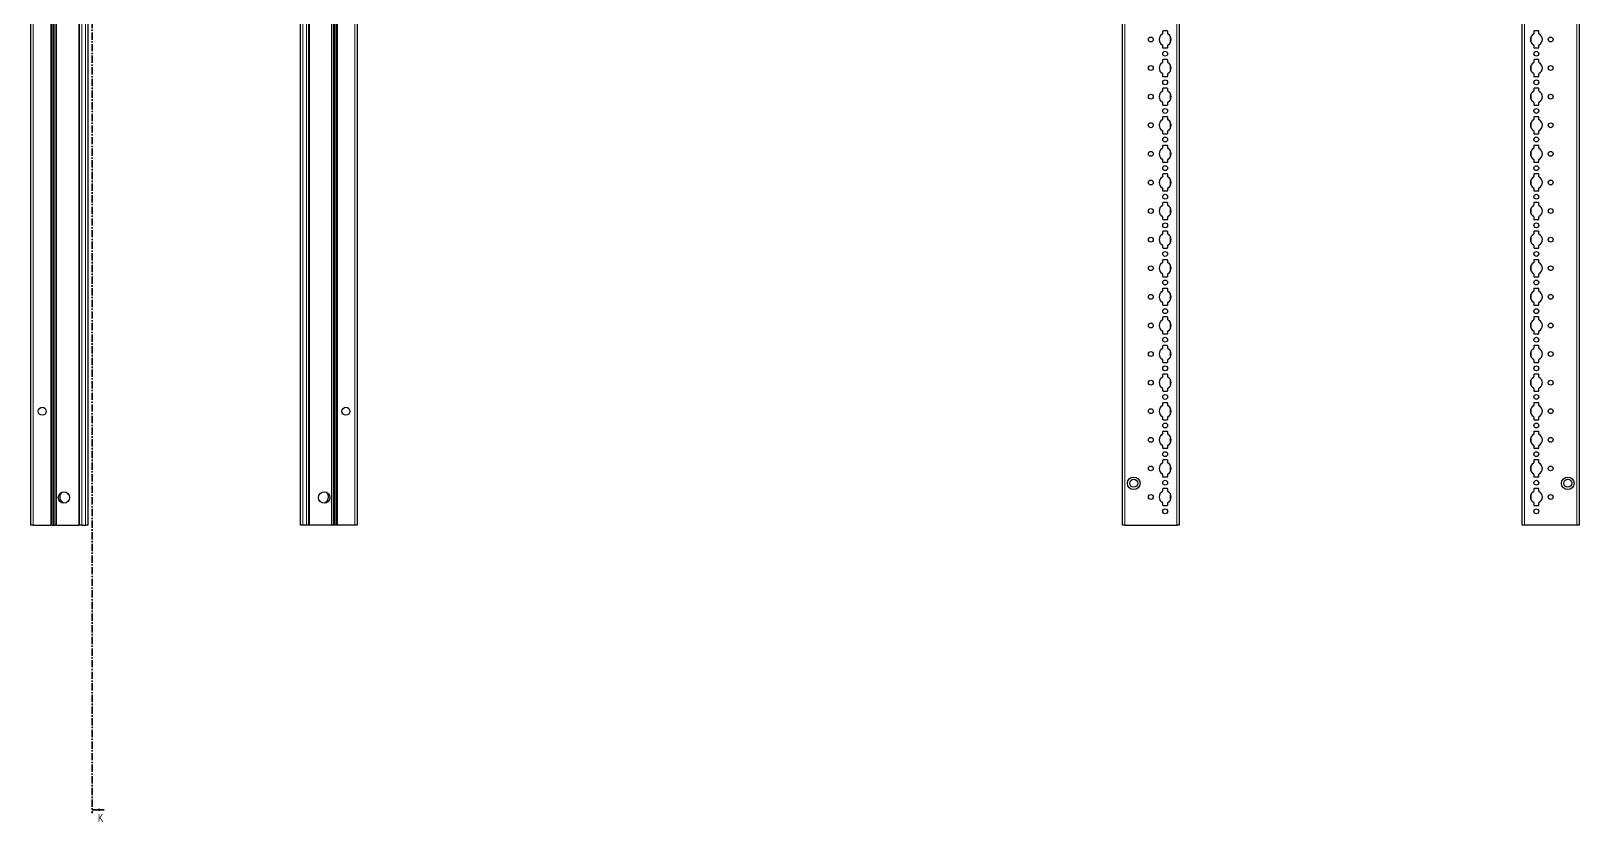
# Model space of a CAD drawing. Header units: millimetres. Extents: x -199 to 2480, y -1547 to 1507.
# Drawn here: x 1126 to 2480, y -1111 to -420 of the extents above; entities that cross this region are included whole.
import ezdxf

# ---------------------------------------------------------------- set-up
doc = ezdxf.new("R2010")
doc.units = ezdxf.units.MM
doc.linetypes.add('CENTER', pattern=[10.16, 6.35, -1.27, 1.27, -1.27])
doc.styles.add('SLDTEXTSTYLE0', font='TXT', dxfattribs={"width": 0.75})

msp = doc.modelspace()

# ---------------------------------------------------------------- linework, layer by layer
at = {"color": 7, "linetype": 'CENTER', "lineweight": 35}
msp.add_line((1179.1, 1499.09), (1179.1, -1103.67), dxfattribs=at)
at = {"color": 7, "linetype": 'Continuous', "lineweight": 25}
for p, q in [((1125.67, -851.79), (1125.67, 47.21)), ((1145.46, 47.21), (1145.46, -851.79)), ((1145.49, 47.21), (1145.49, -851.79)), ((1168.17, -851.79), (1168.17, 47.21)), ((1175.37, 47.21), (1175.37, -851.79)), ((1361.37, -851.79), (1361.37, 47.21)), ((1368.57, 47.21), (1368.57, -851.79)), ((1391.24, -851.79), (1391.24, 47.21)), ((1391.27, -851.79), (1391.27, 47.21)), ((1411.07, 47.21), (1411.07, -851.79)), ((2080.47, -851.79), (2080.47, 47.21)), ((2130.17, 47.21), (2130.17, -851.79)), ((2430.17, -851.79), (2430.17, 47.21)), ((2479.87, 47.21), (2479.87, -851.79)), ((1143.67, -426.54), (1143.67, -378.04)), ((1393.07, -378.04), (1393.07, -426.54)), ((1143.73, -426.65), (1143.67, -426.54)), ((1143.67, -426.54), (1143.67, -428.04)), ((1143.67, -428.04), (1143.73, -427.94)), ((1143.67, -476.54), (1143.67, -428.04)), ((1143.73, -427.94), (1143.73, -426.65)), ((1393.07, -426.54), (1393, -426.65)), ((1393, -426.65), (1393, -427.94)), ((1393, -427.94), (1393.07, -428.04)), ((1393.07, -428.04), (1393.07, -426.54)), ((1393.07, -428.04), (1393.07, -476.54)), ((2115.52, -420.39), (2115.52, -422.27)), ((2115.52, -432.32), (2115.52, -434.19)), ((2119.62, -419.89), (2116.02, -419.89)), ((2120.12, -422.27), (2120.12, -420.39)), ((2120.12, -434.19), (2120.12, -432.32)), ((2440.22, -420.39), (2440.22, -422.27)), ((2440.22, -432.32), (2440.22, -434.19)), ((2444.32, -419.89), (2440.72, -419.89)), ((2444.82, -422.27), (2444.82, -420.39)), ((2444.82, -434.19), (2444.82, -432.32)), ((2115.52, -445.39), (2115.52, -447.27)), ((2116.02, -434.69), (2119.62, -434.69)), ((2119.62, -444.89), (2116.02, -444.89)), ((2120.12, -447.27), (2120.12, -445.39)), ((2440.22, -445.39), (2440.22, -447.27)), ((2440.72, -434.69), (2444.32, -434.69)), ((2444.32, -444.89), (2440.72, -444.89)), ((2444.82, -447.27), (2444.82, -445.39)), ((2115.52, -457.32), (2115.52, -459.19)), ((2116.02, -459.69), (2119.62, -459.69)), ((2120.12, -459.19), (2120.12, -457.32)), ((2440.22, -457.32), (2440.22, -459.19)), ((2440.72, -459.69), (2444.32, -459.69)), ((2444.82, -459.19), (2444.82, -457.32)), ((2115.52, -470.39), (2115.52, -472.27)), ((2119.62, -469.89), (2116.02, -469.89)), ((2120.12, -472.27), (2120.12, -470.39)), ((2440.22, -470.39), (2440.22, -472.27)), ((2444.32, -469.89), (2440.72, -469.89)), ((2444.82, -472.27), (2444.82, -470.39)), ((1143.73, -476.65), (1143.67, -476.54)), ((1143.67, -476.54), (1143.67, -478.04)), ((1143.67, -478.04), (1143.73, -477.94)), ((1143.67, -526.54), (1143.67, -478.04)), ((1143.73, -477.94), (1143.73, -476.65)), ((1393.07, -476.54), (1393, -476.65)), ((1393, -476.65), (1393, -477.94)), ((1393, -477.94), (1393.07, -478.04)), ((1393.07, -478.04), (1393.07, -476.54)), ((1393.07, -478.04), (1393.07, -526.54)), ((2115.52, -482.32), (2115.52, -484.19)), ((2116.02, -484.69), (2119.62, -484.69)), ((2120.12, -484.19), (2120.12, -482.32)), ((2440.22, -482.32), (2440.22, -484.19)), ((2440.72, -484.69), (2444.32, -484.69)), ((2444.82, -484.19), (2444.82, -482.32)), ((2115.52, -495.39), (2115.52, -497.27)), ((2119.62, -494.89), (2116.02, -494.89)), ((2120.12, -497.27), (2120.12, -495.39)), ((2440.22, -495.39), (2440.22, -497.27)), ((2444.32, -494.89), (2440.72, -494.89)), ((2444.82, -497.27), (2444.82, -495.39)), ((2115.52, -507.32), (2115.52, -509.19)), ((2116.02, -509.69), (2119.62, -509.69)), ((2120.12, -509.19), (2120.12, -507.32)), ((2440.22, -507.32), (2440.22, -509.19)), ((2440.72, -509.69), (2444.32, -509.69)), ((2444.82, -509.19), (2444.82, -507.32)), ((1143.73, -526.65), (1143.67, -526.54)), ((1143.67, -526.54), (1143.67, -528.04)), ((1143.67, -528.04), (1143.73, -527.94)), ((1143.67, -576.54), (1143.67, -528.04)), ((1143.73, -527.94), (1143.73, -526.65)), ((1393.07, -526.54), (1393, -526.65)), ((1393, -526.65), (1393, -527.94)), ((1393, -527.94), (1393.07, -528.04)), ((1393.07, -528.04), (1393.07, -526.54)), ((1393.07, -528.04), (1393.07, -576.54)), ((2115.52, -520.39), (2115.52, -522.27)), ((2119.62, -519.89), (2116.02, -519.89)), ((2120.12, -522.27), (2120.12, -520.39)), ((2440.22, -520.39), (2440.22, -522.27)), ((2444.32, -519.89), (2440.72, -519.89)), ((2444.82, -522.27), (2444.82, -520.39)), ((2115.52, -532.32), (2115.52, -534.19)), ((2116.02, -534.69), (2119.62, -534.69)), ((2120.12, -534.19), (2120.12, -532.32)), ((2440.22, -532.32), (2440.22, -534.19)), ((2440.72, -534.69), (2444.32, -534.69)), ((2444.82, -534.19), (2444.82, -532.32)), ((2115.52, -545.39), (2115.52, -547.27)), ((2119.62, -544.89), (2116.02, -544.89)), ((2120.12, -547.27), (2120.12, -545.39)), ((2440.22, -545.39), (2440.22, -547.27)), ((2444.32, -544.89), (2440.72, -544.89)), ((2444.82, -547.27), (2444.82, -545.39)), ((2115.52, -557.32), (2115.52, -559.19)), ((2116.02, -559.69), (2119.62, -559.69)), ((2120.12, -559.19), (2120.12, -557.32)), ((2440.22, -557.32), (2440.22, -559.19)), ((2440.72, -559.69), (2444.32, -559.69)), ((2444.82, -559.19), (2444.82, -557.32)), ((1143.73, -576.65), (1143.67, -576.54)), ((1143.67, -576.54), (1143.67, -578.04)), ((1143.67, -578.04), (1143.73, -577.94)), ((1143.67, -626.54), (1143.67, -578.04)), ((1143.73, -577.94), (1143.73, -576.65)), ((1393.07, -576.54), (1393, -576.65)), ((1393, -576.65), (1393, -577.94)), ((1393, -577.94), (1393.07, -578.04)), ((1393.07, -578.04), (1393.07, -576.54)), ((1393.07, -578.04), (1393.07, -626.54)), ((2115.52, -570.39), (2115.52, -572.27)), ((2119.62, -569.89), (2116.02, -569.89)), ((2120.12, -572.27), (2120.12, -570.39)), ((2440.22, -570.39), (2440.22, -572.27)), ((2444.32, -569.89), (2440.72, -569.89)), ((2444.82, -572.27), (2444.82, -570.39)), ((2115.52, -582.32), (2115.52, -584.19)), ((2115.52, -595.39), (2115.52, -597.27)), ((2116.02, -584.69), (2119.62, -584.69)), ((2119.62, -594.89), (2116.02, -594.89)), ((2120.12, -584.19), (2120.12, -582.32)), ((2120.12, -597.27), (2120.12, -595.39)), ((2440.22, -582.32), (2440.22, -584.19)), ((2440.22, -595.39), (2440.22, -597.27)), ((2440.72, -584.69), (2444.32, -584.69)), ((2444.32, -594.89), (2440.72, -594.89)), ((2444.82, -584.19), (2444.82, -582.32)), ((2444.82, -597.27), (2444.82, -595.39)), ((2115.52, -607.32), (2115.52, -609.19)), ((2120.12, -609.19), (2120.12, -607.32)), ((2440.22, -607.32), (2440.22, -609.19)), ((2444.82, -609.19), (2444.82, -607.32)), ((2115.52, -620.39), (2115.52, -622.27)), ((2116.02, -609.69), (2119.62, -609.69)), ((2119.62, -619.89), (2116.02, -619.89)), ((2120.12, -622.27), (2120.12, -620.39)), ((2440.22, -620.39), (2440.22, -622.27)), ((2440.72, -609.69), (2444.32, -609.69)), ((2444.32, -619.89), (2440.72, -619.89)), ((2444.82, -622.27), (2444.82, -620.39)), ((1143.73, -626.65), (1143.67, -626.54)), ((1143.67, -626.54), (1143.67, -628.04)), ((1143.67, -628.04), (1143.73, -627.94)), ((1143.67, -676.54), (1143.67, -628.04)), ((1143.73, -627.94), (1143.73, -626.65)), ((1393.07, -626.54), (1393, -626.65)), ((1393, -626.65), (1393, -627.94)), ((1393, -627.94), (1393.07, -628.04)), ((1393.07, -628.04), (1393.07, -626.54)), ((1393.07, -628.04), (1393.07, -676.54)), ((2115.52, -632.32), (2115.52, -634.19)), ((2116.02, -634.69), (2119.62, -634.69)), ((2120.12, -634.19), (2120.12, -632.32)), ((2440.22, -632.32), (2440.22, -634.19)), ((2440.72, -634.69), (2444.32, -634.69)), ((2444.82, -634.19), (2444.82, -632.32)), ((2115.52, -645.39), (2115.52, -647.27)), ((2119.62, -644.89), (2116.02, -644.89)), ((2120.12, -647.27), (2120.12, -645.39)), ((2440.22, -645.39), (2440.22, -647.27)), ((2444.32, -644.89), (2440.72, -644.89)), ((2444.82, -647.27), (2444.82, -645.39)), ((2115.52, -657.32), (2115.52, -659.19)), ((2116.02, -659.69), (2119.62, -659.69)), ((2120.12, -659.19), (2120.12, -657.32)), ((2440.22, -657.32), (2440.22, -659.19)), ((2440.72, -659.69), (2444.32, -659.69)), ((2444.82, -659.19), (2444.82, -657.32)), ((1143.73, -676.65), (1143.67, -676.54)), ((1143.67, -676.54), (1143.67, -678.04)), ((1143.73, -677.94), (1143.73, -676.65)), ((1393.07, -676.54), (1393, -676.65)), ((1393, -676.65), (1393, -677.94)), ((1393.07, -678.04), (1393.07, -676.54)), ((2115.52, -670.39), (2115.52, -672.27)), ((2119.62, -669.89), (2116.02, -669.89)), ((2120.12, -672.27), (2120.12, -670.39)), ((2440.22, -670.39), (2440.22, -672.27)), ((2444.32, -669.89), (2440.72, -669.89)), ((2444.82, -672.27), (2444.82, -670.39)), ((1143.67, -678.04), (1143.73, -677.94)), ((1143.67, -726.54), (1143.67, -678.04)), ((1393, -677.94), (1393.07, -678.04)), ((1393.07, -678.04), (1393.07, -726.54)), ((2115.52, -682.32), (2115.52, -684.19)), ((2116.02, -684.69), (2119.62, -684.69)), ((2120.12, -684.19), (2120.12, -682.32)), ((2440.22, -682.32), (2440.22, -684.19)), ((2440.72, -684.69), (2444.32, -684.69)), ((2444.82, -684.19), (2444.82, -682.32)), ((2115.52, -695.39), (2115.52, -697.27)), ((2119.62, -694.89), (2116.02, -694.89)), ((2120.12, -697.27), (2120.12, -695.39)), ((2440.22, -695.39), (2440.22, -697.27)), ((2444.32, -694.89), (2440.72, -694.89)), ((2444.82, -697.27), (2444.82, -695.39)), ((2115.52, -707.32), (2115.52, -709.19)), ((2116.02, -709.69), (2119.62, -709.69)), ((2120.12, -709.19), (2120.12, -707.32)), ((2440.22, -707.32), (2440.22, -709.19)), ((2440.72, -709.69), (2444.32, -709.69)), ((2444.82, -709.19), (2444.82, -707.32)), ((1143.73, -726.65), (1143.67, -726.54)), ((1143.67, -726.54), (1143.67, -728.04)), ((1143.67, -728.04), (1143.73, -727.94)), ((1143.67, -776.54), (1143.67, -728.04)), ((1143.73, -727.94), (1143.73, -726.65)), ((1393.07, -726.54), (1393, -726.65)), ((1393, -726.65), (1393, -727.94)), ((1393, -727.94), (1393.07, -728.04)), ((1393.07, -728.04), (1393.07, -726.54)), ((1393.07, -728.04), (1393.07, -776.54)), ((2115.52, -720.39), (2115.52, -722.27)), ((2119.62, -719.89), (2116.02, -719.89)), ((2120.12, -722.27), (2120.12, -720.39)), ((2440.22, -720.39), (2440.22, -722.27)), ((2444.32, -719.89), (2440.72, -719.89)), ((2444.82, -722.27), (2444.82, -720.39)), ((2115.52, -732.32), (2115.52, -734.19)), ((2116.02, -734.69), (2119.62, -734.69)), ((2120.12, -734.19), (2120.12, -732.32)), ((2440.22, -732.32), (2440.22, -734.19)), ((2440.72, -734.69), (2444.32, -734.69)), ((2444.82, -734.19), (2444.82, -732.32)), ((2115.52, -745.39), (2115.52, -747.27)), ((2115.52, -757.32), (2115.52, -759.19)), ((2119.62, -744.89), (2116.02, -744.89)), ((2120.12, -747.27), (2120.12, -745.39)), ((2120.12, -759.19), (2120.12, -757.32)), ((2440.22, -745.39), (2440.22, -747.27)), ((2440.22, -757.32), (2440.22, -759.19)), ((2444.32, -744.89), (2440.72, -744.89)), ((2444.82, -747.27), (2444.82, -745.39)), ((2444.82, -759.19), (2444.82, -757.32)), ((2115.52, -770.39), (2115.52, -772.27)), ((2116.02, -759.69), (2119.62, -759.69)), ((2119.62, -769.89), (2116.02, -769.89)), ((2120.12, -772.27), (2120.12, -770.39)), ((2440.22, -770.39), (2440.22, -772.27)), ((2440.72, -759.69), (2444.32, -759.69)), ((2444.32, -769.89), (2440.72, -769.89)), ((2444.82, -772.27), (2444.82, -770.39)), ((1143.73, -776.65), (1143.67, -776.54)), ((1143.67, -776.54), (1143.67, -778.04)), ((1143.67, -778.04), (1143.73, -777.94)), ((1143.67, -826.54), (1143.67, -778.04)), ((1143.73, -777.94), (1143.73, -776.65)), ((1393.07, -776.54), (1393, -776.65)), ((1393, -776.65), (1393, -777.94)), ((1393, -777.94), (1393.07, -778.04)), ((1393.07, -778.04), (1393.07, -776.54)), ((1393.07, -778.04), (1393.07, -826.54)), ((2115.52, -782.32), (2115.52, -784.19)), ((2116.02, -784.69), (2119.62, -784.69)), ((2120.12, -784.19), (2120.12, -782.32)), ((2440.22, -782.32), (2440.22, -784.19)), ((2440.72, -784.69), (2444.32, -784.69)), ((2444.82, -784.19), (2444.82, -782.32)), ((2115.52, -795.39), (2115.52, -797.27)), ((2119.62, -794.89), (2116.02, -794.89)), ((2120.12, -797.27), (2120.12, -795.39)), ((2440.22, -795.39), (2440.22, -797.27)), ((2444.32, -794.89), (2440.72, -794.89)), ((2444.82, -797.27), (2444.82, -795.39)), ((2115.52, -807.32), (2115.52, -809.19)), ((2116.02, -809.69), (2119.62, -809.69)), ((2120.12, -809.19), (2120.12, -807.32)), ((2440.22, -807.32), (2440.22, -809.19)), ((2440.72, -809.69), (2444.32, -809.69)), ((2444.82, -809.19), (2444.82, -807.32)), ((2115.52, -820.39), (2115.52, -822.27)), ((2119.62, -819.89), (2116.02, -819.89)), ((2120.12, -822.27), (2120.12, -820.39)), ((2440.22, -820.39), (2440.22, -822.27)), ((2444.32, -819.89), (2440.72, -819.89)), ((2444.82, -822.27), (2444.82, -820.39)), ((1143.73, -826.65), (1143.67, -826.54)), ((1143.67, -826.54), (1143.67, -828.04)), ((1143.67, -828.04), (1143.73, -827.94)), ((1143.67, -851.79), (1143.67, -828.04)), ((1143.73, -827.94), (1143.73, -826.65)), ((1153.72, -832.73), (1153.72, -832.32)), ((1383.02, -832.32), (1383.02, -832.73)), ((1393.07, -826.54), (1393, -826.65)), ((1393, -826.65), (1393, -827.94)), ((1393, -827.94), (1393.07, -828.04)), ((1393.07, -828.04), (1393.07, -826.54)), ((1393.07, -828.04), (1393.07, -851.79)), ((2115.52, -832.32), (2115.52, -834.19)), ((2116.02, -834.69), (2119.62, -834.69)), ((2120.12, -834.19), (2120.12, -832.32)), ((2440.22, -832.32), (2440.22, -834.19)), ((2440.72, -834.69), (2444.32, -834.69)), ((2444.82, -834.19), (2444.82, -832.32)), ((1127.67, -851.79), (1125.67, -851.79)), ((1127.67, -851.79), (1143.02, -851.79)), ((1143.67, -851.79), (1143.02, -851.79)), ((1144.25, -851.79), (1143.67, -851.79)), ((1144.25, -851.79), (1145.46, -851.79)), ((1145.46, -851.79), (1145.49, -851.79)), ((1145.49, -851.79), (1146.7, -851.79)), ((1148.11, -851.79), (1146.7, -851.79)), ((1148.11, -851.79), (1167.52, -851.79)), ((1168.17, -851.79), (1167.52, -851.79)), ((1170.17, -851.79), (1168.17, -851.79)), ((1170.17, -851.79), (1173.37, -851.79)), ((1175.37, -851.79), (1173.37, -851.79)), ((1363.37, -851.79), (1361.37, -851.79)), ((1366.57, -851.79), (1363.37, -851.79)), ((1368.57, -851.79), (1366.57, -851.79)), ((1369.22, -851.79), (1368.57, -851.79)), ((1388.62, -851.79), (1369.22, -851.79)), ((1390.03, -851.79), (1388.62, -851.79)), ((1391.24, -851.79), (1390.03, -851.79)), ((1391.27, -851.79), (1391.24, -851.79)), ((1392.48, -851.79), (1391.27, -851.79)), ((1393.07, -851.79), (1392.48, -851.79)), ((1393.72, -851.79), (1393.07, -851.79)), ((1409.07, -851.79), (1393.72, -851.79)), ((1411.07, -851.79), (1409.07, -851.79)), ((2082.47, -851.79), (2080.47, -851.79)), ((2082.47, -851.79), (2128.17, -851.79)), ((2130.17, -851.79), (2128.17, -851.79)), ((2432.17, -851.79), (2430.17, -851.79)), ((2477.87, -851.79), (2432.17, -851.79)), ((2479.87, -851.79), (2477.87, -851.79))]:
    msp.add_line(p, q, dxfattribs=at)
at = {"color": 8, "linetype": 'Continuous', "lineweight": 18}
for p, q in [((1127.67, 47.21), (1127.67, -851.79)), ((1143.02, -851.79), (1143.02, 47.21)), ((1144.25, 47.21), (1144.25, -851.79)), ((1146.7, -851.79), (1146.7, 47.21)), ((1148.11, 47.21), (1148.11, -851.79)), ((1167.52, -851.79), (1167.52, 47.21)), ((1170.17, 47.21), (1170.17, -851.79)), ((1173.37, -851.79), (1173.37, 47.21)), ((1363.37, 47.21), (1363.37, -851.79)), ((1366.57, -851.79), (1366.57, 47.21)), ((1369.22, 47.21), (1369.22, -851.79)), ((1388.62, -851.79), (1388.62, 47.21)), ((1390.03, 47.21), (1390.03, -851.79)), ((1392.48, -851.79), (1392.48, 47.21)), ((1393.72, 47.21), (1393.72, -851.79)), ((1409.07, -851.79), (1409.07, 47.21)), ((2082.47, 47.21), (2082.47, -851.79)), ((2128.17, -851.79), (2128.17, 47.21)), ((2432.17, 47.21), (2432.17, -851.79)), ((2477.87, -851.79), (2477.87, 47.21)), ((2122.32, -430), (2122.32, -424.59)), ((2438.02, -424.59), (2438.02, -430)), ((2122.32, -455), (2122.32, -449.59)), ((2438.02, -449.59), (2438.02, -455)), ((2122.32, -480), (2122.32, -474.59)), ((2438.02, -474.59), (2438.02, -480)), ((2122.32, -505), (2122.32, -499.59)), ((2438.02, -499.59), (2438.02, -505)), ((2122.32, -530), (2122.32, -524.59)), ((2438.02, -524.59), (2438.02, -530)), ((2122.32, -555), (2122.32, -549.59)), ((2438.02, -549.59), (2438.02, -555)), ((2122.32, -580), (2122.32, -574.59)), ((2438.02, -574.59), (2438.02, -580)), ((2122.32, -605), (2122.32, -599.59)), ((2438.02, -599.59), (2438.02, -605)), ((2122.32, -630), (2122.32, -624.59)), ((2438.02, -624.59), (2438.02, -630)), ((2122.32, -655), (2122.32, -649.59)), ((2438.02, -649.59), (2438.02, -655)), ((2122.32, -680), (2122.32, -674.59)), ((2438.02, -674.59), (2438.02, -680)), ((2122.32, -705), (2122.32, -699.59)), ((2438.02, -699.59), (2438.02, -705)), ((2122.32, -730), (2122.32, -724.59)), ((2438.02, -724.59), (2438.02, -730)), ((2122.32, -755), (2122.32, -749.59)), ((2438.02, -749.59), (2438.02, -755)), ((2122.32, -780), (2122.32, -774.59)), ((2438.02, -774.59), (2438.02, -780)), ((2122.32, -805), (2122.32, -799.59)), ((2438.02, -799.59), (2438.02, -805)), ((2122.32, -830), (2122.32, -824.59)), ((2438.02, -824.59), (2438.02, -830))]:
    msp.add_line(p, q, dxfattribs=at)
at = {"color": 7, "linetype": 'Continuous', "lineweight": 35}
msp.add_line((1189.74, -1100.67), (1179.1, -1100.67), dxfattribs=at)
at = {"color": 7, "linetype": 'Continuous', "lineweight": 25}
for centre, radius in [((2105.32, -427.29), 2.12), ((2455.02, -427.29), 2.12), ((2117.82, -439.79), 2.12), ((2442.52, -439.79), 2.13), ((2105.32, -452.29), 2.12), ((2455.02, -452.29), 2.12), ((2117.82, -464.79), 2.12), ((2442.52, -464.79), 2.12), ((2105.32, -477.29), 2.13), ((2455.02, -477.29), 2.12), ((2105.32, -502.29), 2.13), ((2117.82, -489.79), 2.12), ((2442.52, -489.79), 2.12), ((2455.02, -502.29), 2.12), ((2117.82, -514.79), 2.12), ((2442.52, -514.79), 2.12), ((2105.32, -527.29), 2.13), ((2455.02, -527.29), 2.12), ((2117.82, -539.79), 2.12), ((2442.52, -539.79), 2.12), ((2105.32, -552.29), 2.13), ((2455.02, -552.29), 2.12), ((2117.82, -564.79), 2.12), ((2442.52, -564.79), 2.12), ((2105.32, -577.29), 2.13), ((2455.02, -577.29), 2.12), ((2117.82, -589.79), 2.12), ((2442.52, -589.79), 2.12), ((2105.32, -602.29), 2.13), ((2455.02, -602.29), 2.12), ((2117.82, -614.79), 2.12), ((2442.52, -614.79), 2.12), ((2105.32, -627.29), 2.12), ((2455.02, -627.29), 2.12), ((2117.82, -639.79), 2.12), ((2442.52, -639.79), 2.12), ((2105.32, -652.29), 2.12), ((2117.82, -664.79), 2.12), ((2442.52, -664.79), 2.12), ((2455.02, -652.29), 2.12), ((2105.32, -677.29), 2.12), ((2455.02, -677.29), 2.12), ((2117.82, -689.79), 2.12), ((2442.52, -689.79), 2.12), ((2105.32, -702.29), 2.12), ((2455.02, -702.29), 2.12), ((2117.82, -714.79), 2.12), ((2442.52, -714.79), 2.12), ((2105.32, -727.29), 2.12), ((2455.02, -727.29), 2.12), ((2117.82, -739.79), 2.12), ((2442.52, -739.79), 2.12), ((1135.57, -752.29), 3.5), ((1401.17, -752.29), 3.5), ((2105.32, -752.29), 2.12), ((2455.02, -752.29), 2.12), ((2117.82, -764.79), 2.12), ((2442.52, -764.79), 2.12), ((2105.32, -777.29), 2.12), ((2455.02, -777.29), 2.12), ((2117.82, -789.79), 2.12), ((2442.52, -789.79), 2.12), ((2090.32, -815.29), 5.5), ((2090.32, -815.29), 3.5), ((2105.32, -802.29), 2.12), ((2455.02, -802.29), 2.12), ((2470.02, -815.29), 5.5), ((2470.02, -815.29), 3.5), ((1154.52, -827.79), 5), ((1382.22, -827.79), 5), ((2105.32, -827.29), 2.12), ((2117.82, -814.79), 2.12), ((2442.52, -814.79), 2.12), ((2455.02, -827.29), 2.12), ((2117.82, -839.79), 2.12), ((2442.52, -839.79), 2.12)]:
    msp.add_circle(centre, radius, dxfattribs=at)
for centre, radius, start, end in [((2117.82, -427.29), 5.25, 119.14074, 240.85926), ((2115.02, -422.27), 0.5, 299.14074, 0), ((2115.02, -432.32), 0.5, 0, 60.85926), ((2116.02, -420.39), 0.5, 90, 180), ((2119.62, -420.39), 0.5, 0, 90), ((2120.62, -422.27), 0.5, 180, 240.85926), ((2120.62, -432.32), 0.5, 119.14074, 180), ((2117.82, -427.29), 5.25, 299.14074, 60.85926), ((2442.52, -427.29), 5.25, 119.14074, 240.85926), ((2439.72, -422.27), 0.5, 299.14074, 0), ((2439.72, -432.32), 0.5, 0, 60.85926), ((2440.72, -420.39), 0.5, 90, 180), ((2444.32, -420.39), 0.5, 0, 90), ((2445.32, -422.27), 0.5, 180, 240.85926), ((2445.32, -432.32), 0.5, 119.14074, 180), ((2442.52, -427.29), 5.25, 299.14074, 60.85926), ((2116.02, -434.19), 0.5, 180, 270), ((2116.02, -445.39), 0.5, 90, 180), ((2119.62, -434.19), 0.5, 270, 0), ((2119.62, -445.39), 0.5, 0, 90), ((2440.72, -434.19), 0.5, 180, 270), ((2440.72, -445.39), 0.5, 90, 180), ((2444.32, -434.19), 0.5, 270, 0), ((2444.32, -445.39), 0.5, 0, 90), ((2117.82, -452.29), 5.25, 119.14074, 240.85926), ((2115.02, -447.27), 0.5, 299.14074, 0), ((2115.02, -457.32), 0.5, 0, 60.85926), ((2116.02, -459.19), 0.5, 180, 270), ((2119.62, -459.19), 0.5, 270, 0), ((2120.62, -447.27), 0.5, 180, 240.85926), ((2120.62, -457.32), 0.5, 119.14074, 180), ((2117.82, -452.29), 5.25, 299.14074, 60.85926), ((2442.52, -452.29), 5.25, 119.14074, 240.85926), ((2439.72, -447.27), 0.5, 299.14074, 0), ((2439.72, -457.32), 0.5, 0, 60.85926), ((2440.72, -459.19), 0.5, 180, 270), ((2444.32, -459.19), 0.5, 270, 0), ((2445.32, -447.27), 0.5, 180, 240.85926), ((2445.32, -457.32), 0.5, 119.14074, 180), ((2442.52, -452.29), 5.25, 299.14074, 60.85926), ((2117.82, -477.29), 5.25, 119.14074, 240.85926), ((2115.02, -472.27), 0.5, 299.14074, 0), ((2116.02, -470.39), 0.5, 90, 180), ((2119.62, -470.39), 0.5, 0, 90), ((2120.62, -472.27), 0.5, 180, 240.85926), ((2117.82, -477.29), 5.25, 299.14074, 60.85926), ((2442.52, -477.29), 5.25, 119.14074, 240.85926), ((2439.72, -472.27), 0.5, 299.14074, 0), ((2440.72, -470.39), 0.5, 90, 180), ((2444.32, -470.39), 0.5, 0, 90), ((2445.32, -472.27), 0.5, 180, 240.85926), ((2442.52, -477.29), 5.25, 299.14074, 60.85926), ((2115.02, -482.32), 0.5, 0, 60.85926), ((2116.02, -484.19), 0.5, 180, 270), ((2119.62, -484.19), 0.5, 270, 0), ((2120.62, -482.32), 0.5, 119.14074, 180), ((2439.72, -482.32), 0.5, 0, 60.85926), ((2440.72, -484.19), 0.5, 180, 270), ((2444.32, -484.19), 0.5, 270, 0), ((2445.32, -482.32), 0.5, 119.14074, 180), ((2117.82, -502.29), 5.25, 119.14074, 240.85926), ((2115.02, -497.27), 0.5, 299.14074, 0), ((2116.02, -495.39), 0.5, 90, 180), ((2119.62, -495.39), 0.5, 0, 90), ((2120.62, -497.27), 0.5, 180, 240.85926), ((2117.82, -502.29), 5.25, 299.14074, 60.85926), ((2442.52, -502.29), 5.25, 119.14074, 240.85926), ((2439.72, -497.27), 0.5, 299.14074, 0), ((2440.72, -495.39), 0.5, 90, 180), ((2444.32, -495.39), 0.5, 0, 90), ((2445.32, -497.27), 0.5, 180, 240.85926), ((2442.52, -502.29), 5.25, 299.14074, 60.85926), ((2115.02, -507.32), 0.5, 0, 60.85926), ((2116.02, -509.19), 0.5, 180, 270), ((2119.62, -509.19), 0.5, 270, 0), ((2120.62, -507.32), 0.5, 119.14074, 180), ((2439.72, -507.32), 0.5, 0, 60.85926), ((2440.72, -509.19), 0.5, 180, 270), ((2444.32, -509.19), 0.5, 270, 0), ((2445.32, -507.32), 0.5, 119.14074, 180), ((2117.82, -527.29), 5.25, 119.14074, 240.85926), ((2115.02, -522.27), 0.5, 299.14074, 0), ((2116.02, -520.39), 0.5, 90, 180), ((2119.62, -520.39), 0.5, 0, 90), ((2120.62, -522.27), 0.5, 180, 240.85926), ((2117.82, -527.29), 5.25, 299.14074, 60.85926), ((2442.52, -527.29), 5.25, 119.14074, 240.85926), ((2439.72, -522.27), 0.5, 299.14074, 0), ((2440.72, -520.39), 0.5, 90, 180), ((2444.32, -520.39), 0.5, 0, 90), ((2445.32, -522.27), 0.5, 180, 240.85926), ((2442.52, -527.29), 5.25, 299.14074, 60.85926), ((2115.02, -532.32), 0.5, 0, 60.85926), ((2116.02, -534.19), 0.5, 180, 270), ((2119.62, -534.19), 0.5, 270, 0), ((2120.62, -532.32), 0.5, 119.14074, 180), ((2439.72, -532.32), 0.5, 0, 60.85926), ((2440.72, -534.19), 0.5, 180, 270), ((2444.32, -534.19), 0.5, 270, 0), ((2445.32, -532.32), 0.5, 119.14074, 180), ((2117.82, -552.29), 5.25, 119.14074, 240.85926), ((2115.02, -547.27), 0.5, 299.14074, 0), ((2116.02, -545.39), 0.5, 90, 180), ((2119.62, -545.39), 0.5, 0, 90), ((2120.62, -547.27), 0.5, 180, 240.85926), ((2117.82, -552.29), 5.25, 299.14074, 60.85926), ((2442.52, -552.29), 5.25, 119.14074, 240.85926), ((2439.72, -547.27), 0.5, 299.14074, 0), ((2440.72, -545.39), 0.5, 90, 180), ((2444.32, -545.39), 0.5, 0, 90), ((2445.32, -547.27), 0.5, 180, 240.85926), ((2442.52, -552.29), 5.25, 299.14074, 60.85926), ((2115.02, -557.32), 0.5, 0, 60.85926), ((2116.02, -559.19), 0.5, 180, 270), ((2119.62, -559.19), 0.5, 270, 0), ((2120.62, -557.32), 0.5, 119.14074, 180), ((2439.72, -557.32), 0.5, 0, 60.85926), ((2440.72, -559.19), 0.5, 180, 270), ((2444.32, -559.19), 0.5, 270, 0), ((2445.32, -557.32), 0.5, 119.14074, 180), ((2117.82, -577.29), 5.25, 119.14074, 240.85926), ((2115.02, -572.27), 0.5, 299.14074, 0), ((2115.02, -582.32), 0.5, 0, 60.85926), ((2116.02, -570.39), 0.5, 90, 180), ((2119.62, -570.39), 0.5, 0, 90), ((2120.62, -572.27), 0.5, 180, 240.85926), ((2120.62, -582.32), 0.5, 119.14074, 180), ((2117.82, -577.29), 5.25, 299.14074, 60.85926), ((2442.52, -577.29), 5.25, 119.14074, 240.85926), ((2439.72, -572.27), 0.5, 299.14074, 0), ((2439.72, -582.32), 0.5, 0, 60.85926), ((2440.72, -570.39), 0.5, 90, 180), ((2444.32, -570.39), 0.5, 0, 90), ((2445.32, -572.27), 0.5, 180, 240.85926), ((2445.32, -582.32), 0.5, 119.14074, 180), ((2442.52, -577.29), 5.25, 299.14074, 60.85926), ((2116.02, -584.19), 0.5, 180, 270), ((2116.02, -595.39), 0.5, 90, 180), ((2119.62, -584.19), 0.5, 270, 0), ((2119.62, -595.39), 0.5, 0, 90), ((2440.72, -584.19), 0.5, 180, 270), ((2440.72, -595.39), 0.5, 90, 180), ((2444.32, -584.19), 0.5, 270, 0), ((2444.32, -595.39), 0.5, 0, 90), ((2117.82, -602.29), 5.25, 119.14074, 240.85926), ((2115.02, -597.27), 0.5, 299.14074, 0), ((2115.02, -607.32), 0.5, 0, 60.85926), ((2116.02, -609.19), 0.5, 180, 270), ((2119.62, -609.19), 0.5, 270, 0), ((2120.62, -597.27), 0.5, 180, 240.85926), ((2120.62, -607.32), 0.5, 119.14074, 180), ((2117.82, -602.29), 5.25, 299.14074, 60.85926), ((2442.52, -602.29), 5.25, 119.14074, 240.85926), ((2439.72, -597.27), 0.5, 299.14074, 0), ((2439.72, -607.32), 0.5, 0, 60.85926), ((2440.72, -609.19), 0.5, 180, 270), ((2444.32, -609.19), 0.5, 270, 0), ((2445.32, -597.27), 0.5, 180, 240.85926), ((2445.32, -607.32), 0.5, 119.14074, 180), ((2442.52, -602.29), 5.25, 299.14074, 60.85926), ((2117.82, -627.29), 5.25, 119.14074, 240.85926), ((2115.02, -622.27), 0.5, 299.14074, 0), ((2116.02, -620.39), 0.5, 90, 180), ((2119.62, -620.39), 0.5, 0, 90), ((2120.62, -622.27), 0.5, 180, 240.85926), ((2117.82, -627.29), 5.25, 299.14074, 60.85926), ((2442.52, -627.29), 5.25, 119.14074, 240.85926), ((2439.72, -622.27), 0.5, 299.14074, 0), ((2440.72, -620.39), 0.5, 90, 180), ((2444.32, -620.39), 0.5, 0, 90), ((2445.32, -622.27), 0.5, 180, 240.85926), ((2442.52, -627.29), 5.25, 299.14074, 60.85926), ((2115.02, -632.32), 0.5, 0, 60.85926), ((2116.02, -634.19), 0.5, 180, 270), ((2119.62, -634.19), 0.5, 270, 0), ((2120.62, -632.32), 0.5, 119.14074, 180), ((2439.72, -632.32), 0.5, 0, 60.85926), ((2440.72, -634.19), 0.5, 180, 270), ((2444.32, -634.19), 0.5, 270, 0), ((2445.32, -632.32), 0.5, 119.14074, 180), ((2117.82, -652.29), 5.25, 119.14074, 240.85926), ((2115.02, -647.27), 0.5, 299.14074, 0), ((2116.02, -645.39), 0.5, 90, 180), ((2119.62, -645.39), 0.5, 0, 90), ((2120.62, -647.27), 0.5, 180, 240.85926), ((2117.82, -652.29), 5.25, 299.14074, 60.85926), ((2442.52, -652.29), 5.25, 119.14074, 240.85926), ((2439.72, -647.27), 0.5, 299.14074, 0), ((2440.72, -645.39), 0.5, 90, 180), ((2444.32, -645.39), 0.5, 0, 90), ((2445.32, -647.27), 0.5, 180, 240.85926), ((2442.52, -652.29), 5.25, 299.14074, 60.85926), ((2115.02, -657.32), 0.5, 0, 60.85926), ((2116.02, -659.19), 0.5, 180, 270), ((2119.62, -659.19), 0.5, 270, 0), ((2120.62, -657.32), 0.5, 119.14074, 180), ((2439.72, -657.32), 0.5, 0, 60.85926), ((2440.72, -659.19), 0.5, 180, 270), ((2444.32, -659.19), 0.5, 270, 0), ((2445.32, -657.32), 0.5, 119.14074, 180), ((2117.82, -677.29), 5.25, 119.14074, 240.85926), ((2115.02, -672.27), 0.5, 299.14074, 0), ((2116.02, -670.39), 0.5, 90, 180), ((2119.62, -670.39), 0.5, 0, 90), ((2120.62, -672.27), 0.5, 180, 240.85926), ((2117.82, -677.29), 5.25, 299.14074, 60.85926), ((2442.52, -677.29), 5.25, 119.14074, 240.85926), ((2439.72, -672.27), 0.5, 299.14074, 0), ((2440.72, -670.39), 0.5, 90, 180), ((2444.32, -670.39), 0.5, 0, 90), ((2445.32, -672.27), 0.5, 180, 240.85926), ((2442.52, -677.29), 5.25, 299.14074, 60.85926), ((2115.02, -682.32), 0.5, 0, 60.85926), ((2116.02, -684.19), 0.5, 180, 270), ((2119.62, -684.19), 0.5, 270, 0), ((2120.62, -682.32), 0.5, 119.14074, 180), ((2439.72, -682.32), 0.5, 0, 60.85926), ((2440.72, -684.19), 0.5, 180, 270), ((2444.32, -684.19), 0.5, 270, 0), ((2445.32, -682.32), 0.5, 119.14074, 180), ((2117.82, -702.29), 5.25, 119.14074, 240.85926), ((2115.02, -697.27), 0.5, 299.14074, 0), ((2116.02, -695.39), 0.5, 90, 180), ((2119.62, -695.39), 0.5, 0, 90), ((2120.62, -697.27), 0.5, 180, 240.85926), ((2117.82, -702.29), 5.25, 299.14074, 60.85926), ((2442.52, -702.29), 5.25, 119.14074, 240.85926), ((2439.72, -697.27), 0.5, 299.14074, 0), ((2440.72, -695.39), 0.5, 90, 180), ((2444.32, -695.39), 0.5, 0, 90), ((2445.32, -697.27), 0.5, 180, 240.85926), ((2442.52, -702.29), 5.25, 299.14074, 60.85926), ((2115.02, -707.32), 0.5, 0, 60.85926), ((2116.02, -709.19), 0.5, 180, 270), ((2119.62, -709.19), 0.5, 270, 0), ((2120.62, -707.32), 0.5, 119.14074, 180), ((2439.72, -707.32), 0.5, 0, 60.85926), ((2440.72, -709.19), 0.5, 180, 270), ((2444.32, -709.19), 0.5, 270, 0), ((2445.32, -707.32), 0.5, 119.14074, 180), ((2117.82, -727.29), 5.25, 119.14074, 240.85926), ((2115.02, -722.27), 0.5, 299.14074, 0), ((2116.02, -720.39), 0.5, 90, 180), ((2119.62, -720.39), 0.5, 0, 90), ((2120.62, -722.27), 0.5, 180, 240.85926), ((2117.82, -727.29), 5.25, 299.14074, 60.85926), ((2442.52, -727.29), 5.25, 119.14074, 240.85926), ((2439.72, -722.27), 0.5, 299.14074, 0), ((2440.72, -720.39), 0.5, 90, 180), ((2444.32, -720.39), 0.5, 0, 90), ((2445.32, -722.27), 0.5, 180, 240.85926), ((2442.52, -727.29), 5.25, 299.14074, 60.85926), ((2115.02, -732.32), 0.5, 0, 60.85926), ((2116.02, -734.19), 0.5, 180, 270), ((2119.62, -734.19), 0.5, 270, 0), ((2120.62, -732.32), 0.5, 119.14074, 180), ((2439.72, -732.32), 0.5, 0, 60.85926), ((2440.72, -734.19), 0.5, 180, 270), ((2444.32, -734.19), 0.5, 270, 0), ((2445.32, -732.32), 0.5, 119.14074, 180), ((2117.82, -752.29), 5.25, 119.14074, 240.85926), ((2115.02, -747.27), 0.5, 299.14074, 0), ((2115.02, -757.32), 0.5, 0, 60.85926), ((2116.02, -745.39), 0.5, 90, 180), ((2119.62, -745.39), 0.5, 0, 90), ((2120.62, -747.27), 0.5, 180, 240.85926), ((2120.62, -757.32), 0.5, 119.14074, 180), ((2117.82, -752.29), 5.25, 299.14074, 60.85926), ((2442.52, -752.29), 5.25, 119.14074, 240.85926), ((2439.72, -747.27), 0.5, 299.14074, 0), ((2439.72, -757.32), 0.5, 0, 60.85926), ((2440.72, -745.39), 0.5, 90, 180), ((2444.32, -745.39), 0.5, 0, 90), ((2445.32, -747.27), 0.5, 180, 240.85926), ((2445.32, -757.32), 0.5, 119.14074, 180), ((2442.52, -752.29), 5.25, 299.14074, 60.85926), ((2116.02, -759.19), 0.5, 180, 270), ((2116.02, -770.39), 0.5, 90, 180), ((2119.62, -759.19), 0.5, 270, 0), ((2119.62, -770.39), 0.5, 0, 90), ((2440.72, -759.19), 0.5, 180, 270), ((2440.72, -770.39), 0.5, 90, 180), ((2444.32, -759.19), 0.5, 270, 0), ((2444.32, -770.39), 0.5, 0, 90), ((2117.82, -777.29), 5.25, 119.14074, 240.85926), ((2115.02, -772.27), 0.5, 299.14074, 0), ((2115.02, -782.32), 0.5, 0, 60.85926), ((2116.02, -784.19), 0.5, 180, 270), ((2119.62, -784.19), 0.5, 270, 0), ((2120.62, -772.27), 0.5, 180, 240.85926), ((2120.62, -782.32), 0.5, 119.14074, 180), ((2117.82, -777.29), 5.25, 299.14074, 60.85926), ((2442.52, -777.29), 5.25, 119.14074, 240.85926), ((2439.72, -772.27), 0.5, 299.14074, 0), ((2439.72, -782.32), 0.5, 0, 60.85926), ((2440.72, -784.19), 0.5, 180, 270), ((2444.32, -784.19), 0.5, 270, 0), ((2445.32, -772.27), 0.5, 180, 240.85926), ((2445.32, -782.32), 0.5, 119.14074, 180), ((2442.52, -777.29), 5.25, 299.14074, 60.85926), ((2117.82, -802.29), 5.25, 119.14074, 240.85926), ((2115.02, -797.27), 0.5, 299.14074, 0), ((2116.02, -795.39), 0.5, 90, 180), ((2119.62, -795.39), 0.5, 0, 90), ((2120.62, -797.27), 0.5, 180, 240.85926), ((2117.82, -802.29), 5.25, 299.14074, 60.85926), ((2442.52, -802.29), 5.25, 119.14074, 240.85926), ((2439.72, -797.27), 0.5, 299.14074, 0), ((2440.72, -795.39), 0.5, 90, 180), ((2444.32, -795.39), 0.5, 0, 90), ((2445.32, -797.27), 0.5, 180, 240.85926), ((2442.52, -802.29), 5.25, 299.14074, 60.85926), ((2115.02, -807.32), 0.5, 0, 60.85926), ((2116.02, -809.19), 0.5, 180, 270), ((2119.62, -809.19), 0.5, 270, 0), ((2120.62, -807.32), 0.5, 119.14074, 180), ((2439.72, -807.32), 0.5, 0, 60.85926), ((2440.72, -809.19), 0.5, 180, 270), ((2444.32, -809.19), 0.5, 270, 0), ((2445.32, -807.32), 0.5, 119.14074, 180), ((1156.02, -827.29), 5.25, 126.18914, 240.85926), ((1380.72, -827.29), 5.25, 299.14074, 53.81087), ((2117.82, -827.29), 5.25, 119.14074, 240.85926), ((2115.02, -822.27), 0.5, 299.14074, 0), ((2116.02, -820.39), 0.5, 90, 180), ((2119.62, -820.39), 0.5, 0, 90), ((2120.62, -822.27), 0.5, 180, 240.85926), ((2117.82, -827.29), 5.25, 299.14074, 60.85926), ((2442.52, -827.29), 5.25, 119.14074, 240.85926), ((2439.72, -822.27), 0.5, 299.14074, 0), ((2440.72, -820.39), 0.5, 90, 180), ((2444.32, -820.39), 0.5, 0, 90), ((2445.32, -822.27), 0.5, 180, 240.85926), ((2442.52, -827.29), 5.25, 299.14074, 60.85926), ((1153.22, -832.32), 0.5, 0, 60.85926), ((1383.52, -832.32), 0.5, 119.14074, 180), ((2115.02, -832.32), 0.5, 0, 60.85926), ((2116.02, -834.19), 0.5, 180, 270), ((2119.62, -834.19), 0.5, 270, 0), ((2120.62, -832.32), 0.5, 119.14074, 180), ((2439.72, -832.32), 0.5, 0, 60.85926), ((2440.72, -834.19), 0.5, 180, 270), ((2444.32, -834.19), 0.5, 270, 0), ((2445.32, -832.32), 0.5, 119.14074, 180)]:
    msp.add_arc(centre, radius, start, end, dxfattribs=at)
at = {"color": 7, "linetype": 'Continuous', "lineweight": 35}
msp.add_solid([(1179.1, -1100.67), (1186.1, -1101.79), (1186.1, -1099.55)], dxfattribs=at)

# ---------------------------------------------------------------- texts
at = {"color": 7, "linetype": 'Continuous', "insert": (1184.26, -1104.38), "char_height": 7, "attachment_point": 1, "style": 'SLDTEXTSTYLE0'}
msp.add_mtext('K', dxfattribs=at)

doc.saveas('drawing.dxf')
